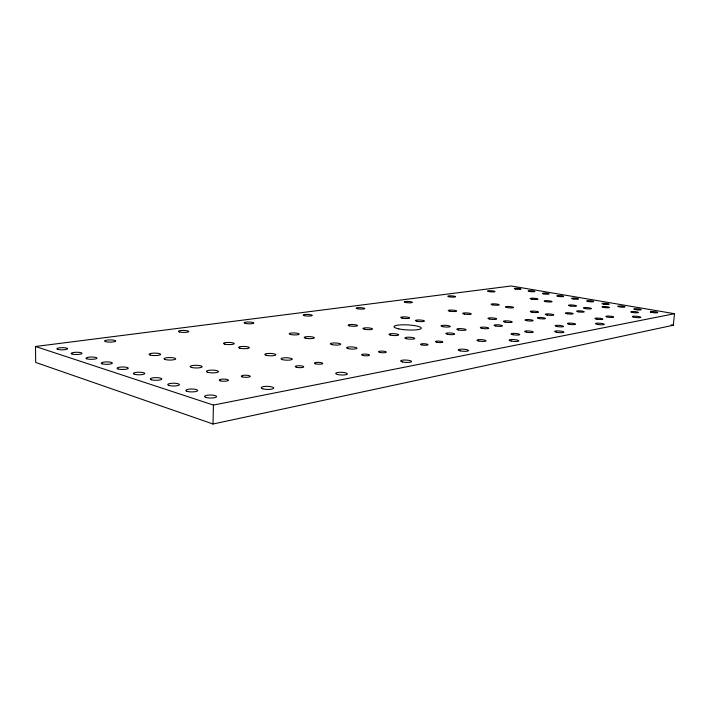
<?xml version="1.0" encoding="UTF-8"?>
<svg xmlns="http://www.w3.org/2000/svg" width="710" height="710" viewBox="0 0 710 710"><rect width="100%" height="100%" fill="white"/><g stroke="black" fill="none" stroke-linecap="round" stroke-linejoin="round"><path stroke-width="1.06" d="M213.027 424.012L213.426 405.073L35.5 346.489L35.686 362.437L213.027 424.012L673.302 325.224L674.5 313.705L511.2 285.988L35.5 346.489M213.426 405.073L674.5 313.705M671.128 324.834L673.302 325.224M398.771 328.863A13.668 2.52 3.2 0 0 421.065 328.615A13.668 2.52 3.2 0 0 403.111 324.798A13.668 2.52 3.2 0 0 398.771 328.863M436.863 342.247A3.683 0.719 3.5 0 0 442.827 342.167A3.683 0.719 3.5 0 0 437.91 341.075A3.683 0.719 3.5 0 0 436.863 342.247M421.864 344.918A3.745 0.745 3.4 0 0 427.961 344.829A3.745 0.745 3.4 0 0 423.009 343.711A3.745 0.745 3.4 0 0 421.864 344.918M379.788 352.408A3.914 0.817 2.9 0 0 386.24 352.302A3.914 0.817 2.9 0 0 381.243 351.104A3.914 0.817 2.9 0 0 379.788 352.408M362.854 355.426A3.985 0.843 2.7 0 0 369.457 355.302A3.985 0.843 2.7 0 0 364.443 354.077A3.985 0.843 2.7 0 0 362.854 355.426M315.613 363.831A4.18 0.923 2.1 0 0 322.633 363.689A4.18 0.923 2.1 0 0 317.583 362.366A4.18 0.923 2.1 0 0 315.613 363.831M296.372 367.256A4.269 0.959 1.9 0 0 303.552 367.105A4.269 0.959 1.9 0 0 298.493 365.739A4.269 0.959 1.9 0 0 296.372 367.256M242.35 376.877A4.508 1.047 1.2 0 0 250.026 376.69A4.508 1.047 1.2 0 0 244.95 375.217A4.508 1.047 1.2 0 0 242.35 376.877M220.269 380.808A4.615 1.083 0.8 0 0 228.15 380.613A4.615 1.083 0.8 0 0 223.082 379.087A4.615 1.083 0.8 0 0 220.269 380.808M515.664 289.094A3.346 0.479 4 0 0 520.909 289.112A3.346 0.479 4 0 0 516.205 288.304A3.346 0.479 4 0 0 515.664 289.094M529.598 291.482A3.381 0.488 4.1 0 0 534.878 291.499A3.381 0.488 4.1 0 0 530.068 290.674A3.381 0.488 4.1 0 0 529.598 291.482M543.824 293.922A3.417 0.497 4.3 0 0 549.132 293.931A3.417 0.497 4.3 0 0 544.224 293.097A3.417 0.497 4.3 0 0 543.824 293.922M558.344 296.416A3.461 0.506 4.4 0 0 563.678 296.416A3.461 0.506 4.4 0 0 558.672 295.564A3.461 0.506 4.4 0 0 558.344 296.416M573.165 298.954A3.506 0.515 4.5 0 0 578.535 298.954A3.506 0.515 4.5 0 0 573.423 298.085A3.506 0.515 4.5 0 0 573.165 298.954M588.306 301.555A3.55 0.524 4.6 0 0 593.702 301.546A3.55 0.524 4.6 0 0 588.484 300.658A3.55 0.524 4.6 0 0 588.306 301.555M603.775 304.208A3.594 0.532 4.8 0 0 609.198 304.2A3.594 0.532 4.8 0 0 603.864 303.285A3.594 0.532 4.8 0 0 603.775 304.208M618.25 306.605A3.648 0.541 4.9 0 0 624.543 307.128A3.648 0.541 4.9 0 0 621.401 306.054A3.648 0.541 4.9 0 0 618.25 306.605M634.358 309.365A3.701 0.55 5 0 0 640.74 309.906A3.701 0.55 5 0 0 637.473 308.797A3.701 0.55 5 0 0 634.358 309.365M650.83 312.187A3.754 0.568 5.2 0 0 657.3 312.737A3.754 0.568 5.2 0 0 653.91 311.601A3.754 0.568 5.2 0 0 650.83 312.187M57.617 349.355A5.387 1.083 -0.6 0 0 66.944 349.214A5.387 1.083 -0.6 0 0 62.072 347.66A5.387 1.083 -0.6 0 0 57.617 349.355M71.994 354.024A5.449 1.118 -0.5 0 0 81.428 353.864A5.449 1.118 -0.5 0 0 76.405 352.267A5.449 1.118 -0.5 0 0 71.994 354.024M86.842 358.834A5.52 1.163 -0.4 0 0 96.382 358.665A5.52 1.163 -0.4 0 0 91.2 357.015A5.52 1.163 -0.4 0 0 86.842 358.834M102.169 363.813A5.582 1.207 -0.3 0 0 111.825 363.627A5.582 1.207 -0.3 0 0 106.464 361.914A5.582 1.207 -0.3 0 0 102.169 363.813M118.011 368.952A5.653 1.251 -0.2 0 0 127.782 368.747A5.653 1.251 -0.2 0 0 122.244 366.981A5.653 1.251 -0.2 0 0 118.011 368.952M134.385 374.259A5.733 1.296 -0.1 0 0 144.272 374.037A5.733 1.296 -0.1 0 0 138.548 372.209A5.733 1.296 -0.1 0 0 134.385 374.259M151.319 379.761A5.804 1.349 0 0 0 161.33 379.513A5.804 1.349 0 0 0 155.41 377.622A5.804 1.349 0 0 0 151.319 379.761M168.856 385.441A5.893 1.402 0.2 0 0 178.982 385.175A5.893 1.402 0.2 0 0 172.849 383.222A5.893 1.402 0.2 0 0 168.856 385.441M187.014 391.334A5.973 1.455 0.3 0 0 197.256 391.041A5.973 1.455 0.3 0 0 190.91 389.027A5.973 1.455 0.3 0 0 187.014 391.334M205.829 397.44A6.062 1.509 0.5 0 0 216.204 397.121A6.062 1.509 0.5 0 0 209.619 395.026A6.062 1.509 0.5 0 0 205.829 397.44M545.954 301.67A3.941 0.595 4.3 0 0 552.06 301.661A3.941 0.595 4.3 0 0 546.398 300.667A3.941 0.595 4.3 0 0 545.954 301.67M489.03 291.606A3.763 0.55 3.8 0 0 494.994 291.615A3.763 0.55 3.8 0 0 489.785 290.701A3.763 0.55 3.8 0 0 489.03 291.606M531.852 299.176A3.896 0.586 4.2 0 0 537.923 299.176A3.896 0.586 4.2 0 0 532.376 298.2A3.896 0.586 4.2 0 0 531.852 299.176M507.109 307.572A4.109 0.657 4.1 0 0 513.587 307.545A4.109 0.657 4.1 0 0 507.819 306.48A4.109 0.657 4.1 0 0 507.109 307.572M449.235 296.798A3.923 0.604 3.5 0 0 455.554 296.798A3.923 0.604 3.5 0 0 450.264 295.821A3.923 0.604 3.5 0 0 449.235 296.798M492.749 304.901A4.065 0.648 3.9 0 0 499.192 304.883A4.065 0.648 3.9 0 0 493.548 303.836A4.065 0.648 3.9 0 0 492.749 304.901M464.358 314.068A4.304 0.728 3.7 0 0 471.262 314.033A4.304 0.728 3.7 0 0 465.387 312.879A4.304 0.728 3.7 0 0 464.358 314.068M405.614 302.478A4.109 0.666 3.2 0 0 412.341 302.469A4.109 0.666 3.2 0 0 406.981 301.422A4.109 0.666 3.2 0 0 405.614 302.478M449.767 311.184A4.26 0.71 3.6 0 0 456.619 311.158A4.26 0.71 3.6 0 0 450.885 310.039A4.26 0.71 3.6 0 0 449.767 311.184M417.036 321.257A4.526 0.808 3.3 0 0 424.411 321.204A4.526 0.808 3.3 0 0 418.447 319.961A4.526 0.808 3.3 0 0 417.036 321.257M357.547 308.752A4.322 0.728 2.8 0 0 364.718 308.726A4.322 0.728 2.8 0 0 359.295 307.599A4.322 0.728 2.8 0 0 357.547 308.752M402.233 318.142A4.473 0.79 3.2 0 0 409.555 318.098A4.473 0.79 3.2 0 0 403.733 316.882A4.473 0.79 3.2 0 0 402.233 318.142M364.47 329.245A4.784 0.896 2.8 0 0 372.395 329.165A4.784 0.896 2.8 0 0 366.351 327.816A4.784 0.896 2.8 0 0 364.47 329.245M304.421 315.675A4.562 0.808 2.2 0 0 312.098 315.639A4.562 0.808 2.2 0 0 306.64 314.415A4.562 0.808 2.2 0 0 304.421 315.675M349.498 325.863A4.73 0.879 2.6 0 0 357.361 325.792A4.73 0.879 2.6 0 0 351.468 324.479A4.73 0.879 2.6 0 0 349.498 325.863M305.628 338.191A5.085 1.003 2.1 0 0 314.166 338.075A5.085 1.003 2.1 0 0 308.078 336.602A5.085 1.003 2.1 0 0 305.628 338.191M245.278 323.396A4.855 0.896 1.6 0 0 253.532 323.325A4.855 0.896 1.6 0 0 248.056 322.003A4.855 0.896 1.6 0 0 245.278 323.396M290.541 334.49A5.023 0.976 2 0 0 299.017 334.392A5.023 0.976 2 0 0 293.079 332.954A5.023 0.976 2 0 0 290.541 334.49M239.82 348.184A5.44 1.127 1.4 0 0 249.077 348.042A5.44 1.127 1.4 0 0 242.971 346.427A5.44 1.127 1.4 0 0 239.82 348.184M179.541 331.969A5.192 0.994 0.9 0 0 188.461 331.872A5.192 0.994 0.9 0 0 183.002 330.425A5.192 0.994 0.9 0 0 179.541 331.969M224.715 344.119A5.378 1.092 1.2 0 0 233.892 343.995A5.378 1.092 1.2 0 0 227.945 342.415A5.378 1.092 1.2 0 0 224.715 344.119M165.146 359.535A5.875 1.26 0.4 0 0 175.246 359.349A5.875 1.26 0.4 0 0 169.166 357.556A5.875 1.26 0.4 0 0 165.146 359.535M105.471 341.625A5.6 1.101 0 0 0 115.153 341.501A5.6 1.101 0 0 0 109.757 339.912A5.6 1.101 0 0 0 105.471 341.625M150.156 355.036A5.804 1.225 0.3 0 0 160.149 354.867A5.804 1.225 0.3 0 0 154.248 353.118A5.804 1.225 0.3 0 0 150.156 355.036M570.343 305.983A4.02 0.612 4.5 0 0 576.502 305.966A4.02 0.612 4.5 0 0 570.645 304.936A4.02 0.612 4.5 0 0 570.343 305.983M632.983 316.953A4.251 0.666 5.1 0 0 640.313 317.574A4.251 0.666 5.1 0 0 636.568 316.261A4.251 0.666 5.1 0 0 632.983 316.953M585.244 308.61A4.074 0.63 4.7 0 0 591.439 308.593A4.074 0.63 4.7 0 0 585.457 307.545A4.074 0.63 4.7 0 0 585.244 308.61M531.976 312.196A4.198 0.683 4.3 0 0 538.517 312.169A4.198 0.683 4.3 0 0 532.544 311.069A4.198 0.683 4.3 0 0 531.976 312.196M597.642 324.426A4.438 0.737 4.9 0 0 604.343 324.363A4.438 0.737 4.9 0 0 597.784 323.156A4.438 0.737 4.9 0 0 597.642 324.426M547.188 315.036A4.251 0.692 4.4 0 0 553.773 314.991A4.251 0.692 4.4 0 0 547.659 313.864A4.251 0.692 4.4 0 0 547.188 315.036M489.678 319.056A4.393 0.754 4 0 0 496.654 319.012A4.393 0.754 4 0 0 490.557 317.823A4.393 0.754 4 0 0 489.678 319.056M556.764 332.289A4.651 0.825 4.7 0 0 563.917 332.2A4.651 0.825 4.7 0 0 557.199 330.887A4.651 0.825 4.7 0 0 556.764 332.289M505.192 322.118A4.455 0.772 4.1 0 0 512.212 322.065A4.455 0.772 4.1 0 0 505.973 320.84A4.455 0.772 4.1 0 0 505.192 322.118M442.765 326.662A4.624 0.834 3.6 0 0 450.229 326.6A4.624 0.834 3.6 0 0 444.025 325.304A4.624 0.834 3.6 0 0 442.765 326.662M511.182 341.048A4.89 0.923 4.3 0 0 518.859 340.942A4.89 0.923 4.3 0 0 511.981 339.504A4.89 0.923 4.3 0 0 511.182 341.048M458.545 329.981A4.677 0.861 3.7 0 0 466.062 329.901A4.677 0.861 3.7 0 0 459.707 328.579A4.677 0.861 3.7 0 0 458.545 329.981M390.544 335.129A4.881 0.941 3.1 0 0 398.567 335.04A4.881 0.941 3.1 0 0 392.266 333.629A4.881 0.941 3.1 0 0 390.544 335.129M460.151 350.855A5.165 1.047 3.8 0 0 468.431 350.713A5.165 1.047 3.8 0 0 461.411 349.142A5.165 1.047 3.8 0 0 460.151 350.855M406.564 338.75A4.943 0.959 3.2 0 0 414.649 338.643A4.943 0.959 3.2 0 0 408.188 337.206A4.943 0.959 3.2 0 0 406.564 338.75M331.934 344.634A5.192 1.047 2.4 0 0 340.596 344.51A5.192 1.047 2.4 0 0 334.224 342.965A5.192 1.047 2.4 0 0 331.934 344.634M402.517 361.94A5.485 1.18 3.2 0 0 411.489 361.754A5.485 1.18 3.2 0 0 404.336 360.023A5.485 1.18 3.2 0 0 402.517 361.94M348.14 348.61A5.254 1.083 2.6 0 0 356.873 348.468A5.254 1.083 2.6 0 0 350.332 346.888A5.254 1.083 2.6 0 0 348.14 348.61M266.223 355.293A5.556 1.18 1.6 0 0 275.631 355.124A5.556 1.18 1.6 0 0 269.214 353.429A5.556 1.18 1.6 0 0 266.223 355.293M337.419 374.454A5.866 1.349 2.4 0 0 347.208 374.214A5.866 1.349 2.4 0 0 339.957 372.297A5.866 1.349 2.4 0 0 337.419 374.454M282.518 359.677A5.618 1.216 1.8 0 0 292.014 359.491A5.618 1.216 1.8 0 0 285.42 357.742A5.618 1.216 1.8 0 0 282.518 359.677M191.425 367.416A5.999 1.331 0.6 0 0 201.702 367.203A5.999 1.331 0.6 0 0 195.303 365.313A5.999 1.331 0.6 0 0 191.425 367.416M262.718 388.814A6.337 1.544 1.3 0 0 273.457 388.512A6.337 1.544 1.3 0 0 266.161 386.355A6.337 1.544 1.3 0 0 262.718 388.814M207.684 372.297A6.071 1.385 0.8 0 0 218.076 372.067A6.071 1.385 0.8 0 0 211.474 370.114A6.071 1.385 0.8 0 0 207.684 372.297M578.393 311.841A3.834 0.604 4.7 0 0 584.25 311.814A3.834 0.604 4.7 0 0 578.641 310.811A3.834 0.604 4.7 0 0 578.393 311.841M603.819 307.492A3.728 0.559 4.8 0 0 609.437 307.474A3.728 0.559 4.8 0 0 603.917 306.516A3.728 0.559 4.8 0 0 603.819 307.492M606.384 316.784A3.932 0.63 4.9 0 0 613.174 317.361A3.932 0.63 4.9 0 0 609.846 316.136A3.932 0.63 4.9 0 0 606.384 316.784M631.35 312.187A3.816 0.586 5 0 0 637.944 312.737A3.816 0.586 5 0 0 634.589 311.575A3.816 0.586 5 0 0 631.35 312.187M539.165 318.568A4.011 0.666 4.4 0 0 545.395 318.524A4.011 0.666 4.4 0 0 539.662 317.441A4.011 0.666 4.4 0 0 539.165 318.568M567.166 313.767A3.887 0.621 4.6 0 0 573.13 313.74A3.887 0.621 4.6 0 0 567.476 312.711A3.887 0.621 4.6 0 0 567.166 313.767M569.242 324.275A4.109 0.692 4.7 0 0 575.544 324.221A4.109 0.692 4.7 0 0 569.553 323.094A4.109 0.692 4.7 0 0 569.242 324.275M596.782 319.18A3.985 0.648 4.9 0 0 602.808 319.136A3.985 0.648 4.9 0 0 596.915 318.071A3.985 0.648 4.9 0 0 596.782 319.18M495.775 326.005A4.207 0.745 4.1 0 0 502.423 325.943A4.207 0.745 4.1 0 0 496.574 324.772A4.207 0.745 4.1 0 0 495.775 326.005M526.767 320.689A4.065 0.692 4.3 0 0 533.121 320.645A4.065 0.692 4.3 0 0 527.344 319.536A4.065 0.692 4.3 0 0 526.767 320.689M526.492 332.191A4.313 0.781 4.4 0 0 533.228 332.111A4.313 0.781 4.4 0 0 527.104 330.887A4.313 0.781 4.4 0 0 526.492 332.191M557.039 326.538A4.171 0.719 4.6 0 0 563.465 326.476A4.171 0.719 4.6 0 0 557.439 325.322A4.171 0.719 4.6 0 0 557.039 326.538M447.469 334.277A4.429 0.834 3.6 0 0 454.604 334.197A4.429 0.834 3.6 0 0 448.64 332.919A4.429 0.834 3.6 0 0 447.469 334.277M481.966 328.366A4.269 0.772 4 0 0 488.755 328.304A4.269 0.772 4 0 0 482.871 327.106A4.269 0.772 4 0 0 481.966 328.366M478.78 341.022A4.544 0.87 4 0 0 486.013 340.915A4.544 0.87 4 0 0 479.765 339.584A4.544 0.87 4 0 0 478.78 341.022M512.868 334.712A4.375 0.808 4.3 0 0 519.738 334.632A4.375 0.808 4.3 0 0 513.578 333.372A4.375 0.808 4.3 0 0 512.868 334.712"/></g></svg>
